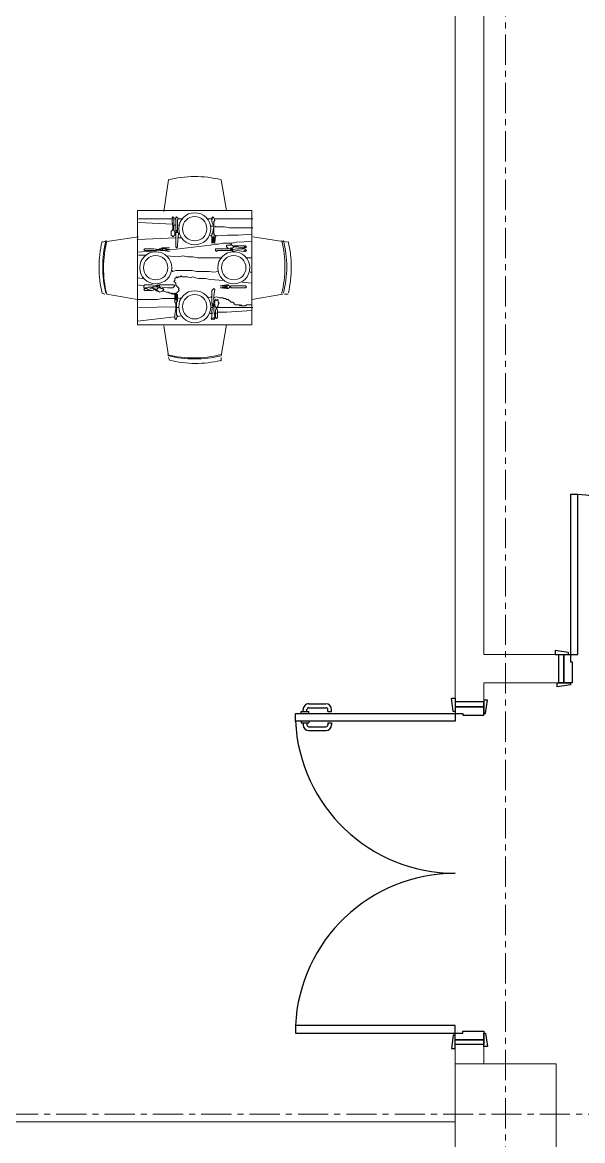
# Model space of a CAD drawing. Header units: millimetres. Extents: x 26027 to 581921, y 7230 to 233891.
# Drawn here: x 470510 to 473453, y 208106 to 213980 of the extents above; entities that cross this region are included whole.
import ezdxf

# ---------------------------------------------------------------- set-up
doc = ezdxf.new("R2010")
doc.units = ezdxf.units.MM
doc.header["$LTSCALE"] = 5
doc.linetypes.add('CENTER', pattern=[50.8, 31.75, -6.35, 6.35, -6.35])
for name, color, linetype in [('axes', 9, 'Continuous'), ('GE-ARCHITECTURAL_ELEMENTS', 8, 'Continuous'), ('PDF2_Geometry', 7, 'Continuous')]:
    doc.layers.add(name, color=color, linetype=linetype)
doc.layers.add('Structure', color=20, linetype='Continuous', lineweight=5)
doc.layers.add('Walls', color=32, linetype='Continuous', lineweight=5)
doc.layers.add('Wooden Joinery', color=7, linetype='Continuous', lineweight=5, true_color=0xffdcd1)

# ---------------------------------------------------------------- blocks, each defined once
blk = doc.blocks.new('A$C009F45C9')
at = {"layer": 'GE-ARCHITECTURAL_ELEMENTS'}
for p, q in [((724, -1690), (724, -1680)), ((744, -1690), (724, -1690)), ((744, -1690), (744, -1680)), ((844, -1650), (754, -1650)), ((844, -1670), (754, -1670)), ((884, -1690), (844, -1690)), ((844, -1700), (844, -1690)), ((854, -1690), (854, -1680)), ((874, -1690), (874, -1680)), ((884, -1700), (884, -1690)), ((724, -1750), (724, -1760)), ((744, -1750), (724, -1750)), ((744, -1750), (744, -1760)), ((844, -1740), (844, -1750)), ((884, -1750), (844, -1750)), ((854, -1750), (854, -1760)), ((874, -1750), (874, -1760)), ((884, -1740), (884, -1750)), ((844, -1770), (754, -1770)), ((844, -1790), (754, -1790))]:
    blk.add_line(p, q, dxfattribs=at)
for points in [[(-75, -60), (-85, -60), (-95, 10), (-75, 10)], [(75, -50), (85, -50), (95, 20), (75, 20)], [(75, -100), (914, -100), (914, -60), (75, -60)], [(75, -1700), (914, -1700), (914, -1740), (75, -1740)], [(75, -1700), (914, -1700), (914, -1740), (75, -1740)], [(-75, -1740), (-85, -1740), (-95, -1810), (-75, -1810)], [(75, -1750), (85, -1750), (95, -1820), (75, -1820)]]:
    blk.add_lwpolyline(points, close=True, dxfattribs=at)
for points in [[(75, -25), (-75, -25), (-75, 0), (75, 0), (75, -25)], [(75, -25), (75, -60), (35, -60), (35, -70), (-75, -70), (-75, -25), (75, -25)], [(75, -1775), (75, -1740), (35, -1740), (35, -1730), (-75, -1730), (-75, -1775), (75, -1775)], [(75, -1775), (-75, -1775), (-75, -1800), (75, -1800), (75, -1775)]]:
    blk.add_lwpolyline(points, dxfattribs=at)
for centre, radius, start, end in [((75, -60), 840, 270, 357.2706), ((75, -1740), 840, 2.7294, 90), ((754, -1680), 30, 90, 180), ((754, -1680), 10, 90, 180), ((844, -1680), 30, 0, 90), ((844, -1680), 10, 0, 90), ((754, -1760), 30, 180, 270), ((754, -1760), 10, 180, 270), ((844, -1760), 10, 270, 0), ((844, -1760), 30, 270, 0)]:
    blk.add_arc(centre, radius, start, end, dxfattribs=at)

msp = doc.modelspace()

# ---------------------------------------------------------------- linework, layer by layer
at = {"layer": 'axes', "linetype": 'CENTER', "lineweight": 0}
for p, q in [((473048.8, 120285.6, 0), (473048.8, 230891.1, 0)), ((484308.8, 208245.3, 0), (460780.9, 208245.3, 0))]:
    msp.add_line(p, q, dxfattribs=at)
at = {"layer": 'PDF2_Geometry', "lineweight": 5, "elevation": -2.4}
for points in [[(471253.5, 212986.7), (471277.3, 213153.5)], [(471301.1, 212948.6), (471120.1, 212948.6)], [(471301.1, 212958.2), (471301.1, 212958.2)], [(471301.1, 212958.2), (471301.1, 212958.2)], [(471305.9, 212953.4), (471305.9, 212953.4)], [(471315.4, 212877.2), (471315.4, 212839), (471315.4, 212800.9), (471320.2, 212796.2), (471325, 212800.9), (471325, 212810.5), (471329.7, 212872.4), (471325, 212877.2), (471315.4, 212877.2), (471320.2, 212881.9), (471315.4, 212886.7), (471315.4, 212915.3), (471315.4, 212943.9), (471310.7, 212948.6), (471315.4, 212953.4), (471320.2, 212958.2), (471325, 212953.4), (471329.7, 212948.6), (471325, 212943.9), (471325, 212915.3), (471325, 212886.7), (471325, 212877.2)], [(471310.7, 212948.6), (471310.7, 212948.6)], [(471315.4, 212953.4), (471315.4, 212953.4)], [(471325, 212953.4), (471325, 212953.4)], [(471325, 212953.4), (471325, 212953.4)], [(471348.8, 212948.6), (471329.7, 212948.6)], [(471510.8, 212948.6), (471482.2, 212948.6)], [(471510.8, 212958.2), (471510.8, 212958.2)], [(471515.5, 212953.4), (471510.8, 212958.2)], [(471515.5, 212953.4), (471515.5, 212953.4)], [(471515.5, 212953.4), (471515.5, 212953.4)], [(471720.4, 212948.6), (471520.3, 212948.6)], [(471301.1, 212920), (471120.1, 212929.6)], [(471296.4, 212886.7), (471296.4, 212886.7)], [(471301.1, 212891.5), (471301.1, 212891.5)], [(471301.1, 212891.5), (471301.1, 212891.5)], [(471315.4, 212915.3), (471305.9, 212915.3)], [(471305.9, 212896.2), (471305.9, 212896.2)], [(471305.9, 212886.7), (471305.9, 212886.7)], [(471305.9, 212886.7), (471305.9, 212886.7)], [(471325, 212886.7), (471315.4, 212886.7), (471325, 212886.7)], [(471315.4, 212886.7), (471315.4, 212886.7)], [(471334.5, 212915.3), (471325, 212915.3)], [(471325, 212886.7), (471325, 212886.7)], [(471510.8, 212910.5), (471501.2, 212910.5)], [(471720.4, 212901), (471596.5, 212901), (471572.7, 212905.8), (471544.1, 212905.8), (471525.1, 212905.8), (471520.3, 212910.5)], [(470943.8, 212829.5), (470929.5, 212824.8)], [(471120.1, 212853.3), (470953.3, 212829.5)], [(471315.4, 212848.6), (471115.3, 212839)], [(471715.6, 212829.5), (471634.6, 212824.8), (471610.8, 212820), (471582.2, 212820), (471563.2, 212820), (471539.4, 212815.2), (471520.3, 212815.2), (471496.5, 212810.5), (471258.3, 212781.9)], [(471296.4, 212858.1), (471296.4, 212858.1)], [(471305.9, 212858.1), (471305.9, 212858.1)], [(471310.7, 212881.9), (471310.7, 212881.9)], [(471315.4, 212877.2), (471315.4, 212877.2)], [(471325, 212877.2), (471325, 212877.2)], [(471344, 212848.6), (471325, 212848.6)], [(471506, 212858.1), (471496.5, 212858.1)], [(471506, 212867.6), (471506, 212867.6)], [(471510.8, 212872.4), (471510.8, 212872.4)], [(471510.8, 212853.3), (471510.8, 212853.3)], [(471510.8, 212824.8), (471510.8, 212824.8)], [(471515.5, 212877.2), (471515.5, 212877.2)], [(471515.5, 212858.1), (471515.5, 212858.1)], [(471515.5, 212858.1), (471515.5, 212858.1)], [(471520.3, 212862.9), (471520.3, 212862.9)], [(471520.3, 212853.3), (471520.3, 212853.3)], [(471520.3, 212824.8), (471520.3, 212824.8)], [(471715.6, 212867.6), (471644.2, 212862.9), (471587, 212862.9), (471534.6, 212858.1), (471525.1, 212858.1)], [(471877.6, 212829.5), (471720.4, 212853.3)], [(471901.5, 212824.8), (471887.2, 212829.5)], [(471239.2, 212781.9), (471115.3, 212772.3)], [(471148.7, 212786.6), (471148.7, 212786.6)], [(471148.7, 212786.6), (471148.7, 212786.6)], [(471148.7, 212786.6), (471148.7, 212786.6)], [(471153.4, 212791.4), (471153.4, 212791.4)], [(471234.4, 212786.6), (471234.4, 212786.6)], [(471239.2, 212791.4), (471239.2, 212791.4)], [(471239.2, 212781.9), (471239.2, 212781.9)], [(471248.7, 212791.4), (471248.7, 212791.4)], [(471248.7, 212781.9), (471248.7, 212781.9)], [(471282.1, 212796.2), (471282.1, 212796.2)], [(471282.1, 212786.6), (471282.1, 212786.6)], [(471282.1, 212786.6), (471282.1, 212786.6)], [(471282.1, 212777.1), (471282.1, 212777.1)], [(471315.4, 212800.9), (471315.4, 212800.9)], [(471325, 212800.9), (471325, 212800.9)], [(471606.1, 212786.6), (471601.3, 212791.4), (471563.2, 212791.4), (471525.1, 212791.4), (471525.1, 212781.9), (471529.8, 212777.1), (471534.6, 212781.9), (471601.3, 212781.9)], [(471525.1, 212791.4), (471525.1, 212791.4)], [(471525.1, 212781.9), (471525.1, 212781.9)], [(471582.2, 212810.5), (471582.2, 212810.5)], [(471582.2, 212800.9), (471582.2, 212800.9)], [(471601.3, 212781.9), (471601.3, 212781.9)], [(471610.8, 212781.9), (471615.6, 212777.1), (471639.4, 212781.9), (471672.8, 212777.1), (471677.5, 212781.9), (471682.3, 212777.1), (471687.1, 212781.9), (471682.3, 212786.6), (471677.5, 212791.4), (471639.4, 212791.4), (471615.6, 212786.6), (471610.8, 212791.4)], [(471610.8, 212791.4), (471610.8, 212791.4)], [(471610.8, 212781.9), (471610.8, 212781.9)], [(471615.6, 212805.7), (471615.6, 212805.7)], [(471615.6, 212805.7), (471615.6, 212805.7)], [(471615.6, 212796.2), (471615.6, 212796.2)], [(471615.6, 212777.1), (471615.6, 212786.6)], [(471620.4, 212800.9), (471620.4, 212800.9)], [(471677.5, 212791.4), (471677.5, 212791.4)], [(471677.5, 212791.4), (471677.5, 212791.4)], [(471682.3, 212805.7), (471682.3, 212805.7)], [(471682.3, 212805.7), (471682.3, 212805.7)], [(471682.3, 212786.6), (471682.3, 212786.6)], [(471682.3, 212777.1), (471682.3, 212777.1)], [(471158.2, 212758.1), (471120.1, 212758.1)], [(471553.7, 212743.8), (471525.1, 212743.8), (471487, 212743.8), (471458.4, 212743.8), (471429.8, 212743.8), (471406, 212748.5), (471377.4, 212748.5), (471353.6, 212753.3), (471329.7, 212748.5), (471267.8, 212753.3)], [(471715.6, 212743.8), (471687.1, 212743.8)], [(471567.9, 212624.7), (471496.5, 212629.4), (471472.7, 212634.2), (471453.6, 212634.2), (471434.5, 212634.2), (471420.3, 212638.9), (471406, 212643.7), (471391.7, 212638.9), (471377.4, 212643.7), (471367.8, 212643.7), (471358.3, 212643.7), (471348.8, 212643.7), (471344, 212648.5), (471339.3, 212643.7), (471329.7, 212643.7), (471325, 212638.9), (471320.2, 212643.7), (471315.4, 212638.9), (471310.7, 212634.2), (471310.7, 212624.7), (471305.9, 212619.9), (471310.7, 212615.1), (471315.4, 212610.4), (471315.4, 212600.8), (471320.2, 212596.1), (471325, 212591.3), (471329.7, 212586.5), (471334.5, 212581.8), (471329.7, 212577), (471334.5, 212572.2), (471329.7, 212567.5), (471325, 212562.7), (471320.2, 212558), (471315.4, 212553.2), (471310.7, 212558), (471305.9, 212553.2), (471301.1, 212558), (471296.4, 212553.2), (471291.6, 212558), (471282.1, 212558), (471277.3, 212562.7), (471267.8, 212562.7), (471253.5, 212567.5), (471248.7, 212572.2)], [(471539.4, 212672.3), (471515.5, 212667.5), (471491.7, 212672.3), (471472.7, 212672.3), (471444.1, 212672.3), (471425, 212672.3), (471401.2, 212677.1), (471382.1, 212677.1), (471363.1, 212677.1), (471344, 212677.1), (471334.5, 212677.1), (471315.4, 212677.1), (471301.1, 212672.3), (471296.4, 212677.1)], [(471715.6, 212667.5), (471706.1, 212667.5)], [(471143.9, 212638.9), (471139.2, 212634.2), (471115.3, 212638.9)], [(471148.7, 212596.1), (471115.3, 212600.8)], [(471153.4, 212600.8), (471153.4, 212600.8)], [(471153.4, 212600.8), (471153.4, 212600.8)], [(471215.4, 212577), (471196.3, 212586.5), (471172.5, 212591.3)], [(471215.4, 212596.1), (471220.1, 212591.3), (471220.1, 212600.8)], [(471220.1, 212591.3), (471220.1, 212591.3)], [(471229.7, 212591.3), (471272.6, 212586.5), (471301.1, 212586.5), (471305.9, 212591.3), (471310.7, 212596.1), (471305.9, 212600.8), (471296.4, 212600.8), (471229.7, 212600.8)], [(471229.7, 212600.8), (471229.7, 212600.8)], [(471229.7, 212591.3), (471229.7, 212591.3)], [(471305.9, 212591.3), (471305.9, 212591.3)], [(471548.9, 212596.1), (471548.9, 212596.1)], [(471548.9, 212596.1), (471548.9, 212596.1)], [(471582.2, 212591.3), (471582.2, 212591.3)], [(471582.2, 212591.3), (471582.2, 212591.3)], [(471596.5, 212596.1), (471596.5, 212596.1)], [(471715.6, 212610.4), (471663.2, 212615.1)], [(471682.3, 212596.1), (471682.3, 212596.1)], [(471687.1, 212591.3), (471687.1, 212591.3)], [(471687.1, 212591.3), (471687.1, 212591.3)], [(471148.7, 212586.5), (471148.7, 212586.5)], [(471148.7, 212586.5), (471148.7, 212586.5)], [(471148.7, 212577), (471148.7, 212577)], [(471148.7, 212577), (471148.7, 212577)], [(471153.4, 212572.2), (471153.4, 212572.2)], [(471158.2, 212586.5), (471158.2, 212586.5)], [(471215.4, 212577), (471215.4, 212577)], [(471215.4, 212577), (471215.4, 212577)], [(471220.1, 212581.8), (471220.1, 212581.8)], [(471224.9, 212567.5), (471224.9, 212567.5)], [(471244, 212567.5), (471244, 212567.5)], [(471248.7, 212581.8), (471248.7, 212581.8)], [(471315.4, 212419.8), (471310.7, 212424.6), (471310.7, 212434.1), (471310.7, 212443.6), (471315.4, 212477), (471315.4, 212496), (471315.4, 212505.5), (471310.7, 212510.3), (471310.7, 212519.8), (471310.7, 212558), (471315.4, 212524.6), (471315.4, 212553.2), (471315.4, 212524.6), (471320.2, 212519.8), (471320.2, 212558), (471325, 212524.6), (471325, 212553.2), (471325, 212524.6), (471325, 212515.1), (471320.2, 212510.3), (471320.2, 212500.8), (471320.2, 212472.2), (471320.2, 212443.6), (471325, 212438.8), (471320.2, 212424.6), (471315.4, 212419.8), (471320.2, 212424.6)], [(471310.7, 212558), (471310.7, 212558)], [(471315.4, 212553.2), (471315.4, 212553.2)], [(471320.2, 212558), (471320.2, 212558)], [(471325, 212553.2), (471325, 212553.2)], [(471482.2, 212538.9), (471487, 212534.1), (471501.2, 212538.9), (471506, 212534.1)], [(471520.3, 212500.8), (471515.5, 212505.5), (471520.3, 212510.3), (471520.3, 212519.8), (471525.1, 212524.6), (471529.8, 212519.8), (471534.6, 212524.6), (471539.4, 212519.8), (471539.4, 212510.3), (471544.1, 212505.5), (471539.4, 212500.8), (471539.4, 212491.3), (471534.6, 212486.5), (471529.8, 212481.7), (471534.6, 212467.4), (471534.6, 212438.8), (471534.6, 212429.3), (471529.8, 212424.6), (471525.1, 212429.3), (471525.1, 212438.8), (471525.1, 212467.4), (471529.8, 212481.7), (471525.1, 212486.5), (471520.3, 212491.3), (471520.3, 212500.8), (471515.5, 212505.5), (471515.5, 212543.7), (471520.3, 212577), (471515.5, 212581.8), (471510.8, 212577), (471506, 212572.2), (471506, 212505.5), (471510.8, 212500.8), (471520.3, 212500.8), (471515.5, 212496), (471515.5, 212486.5), (471515.5, 212467.4), (471520.3, 212434.1), (471515.5, 212429.3), (471520.3, 212424.6), (471515.5, 212419.8), (471510.8, 212424.6), (471506, 212419.8), (471501.2, 212424.6), (471506, 212429.3), (471506, 212467.4), (471510.8, 212491.3), (471506, 212496)], [(471510.8, 212577), (471510.8, 212577)], [(471515.5, 212581.8), (471515.5, 212581.8)], [(471515.5, 212534.1), (471529.8, 212538.9), (471544.1, 212534.1), (471553.7, 212534.1), (471563.2, 212534.1), (471567.9, 212529.4), (471577.5, 212529.4), (471582.2, 212524.6), (471591.8, 212524.6), (471596.5, 212519.8), (471601.3, 212515.1), (471606.1, 212510.3), (471615.6, 212510.3), (471620.4, 212505.5), (471625.1, 212500.8), (471629.9, 212496), (471639.4, 212496), (471648.9, 212496), (471653.7, 212491.3), (471658.5, 212496), (471663.2, 212491.3), (471672.8, 212491.3), (471682.3, 212491.3), (471687.1, 212496), (471715.6, 212496)], [(471548.9, 212586.5), (471548.9, 212586.5)], [(471548.9, 212586.5), (471548.9, 212586.5)], [(471596.5, 212586.5), (471596.5, 212586.5)], [(471682.3, 212586.5), (471682.3, 212586.5)], [(471715.6, 212524.6), (471877.6, 212553.2)], [(471887.2, 212553.2), (471906.2, 212553.2)], [(471315.4, 212486.5), (471120.1, 212481.7)], [(471310.7, 212510.3), (471310.7, 212510.3)], [(471315.4, 212524.6), (471315.4, 212524.6)], [(471315.4, 212505.5), (471315.4, 212505.5)], [(471320.2, 212519.8), (471320.2, 212519.8)], [(471320.2, 212500.8), (471320.2, 212500.8)], [(471329.7, 212481.7), (471320.2, 212481.7)], [(471325, 212524.6), (471325, 212524.6)], [(471325, 212515.1), (471325, 212515.1)], [(471510.8, 212481.7), (471501.2, 212481.7)], [(471515.5, 212496), (471506, 212496), (471510.8, 212500.8)], [(471506, 212496), (471506, 212496)], [(471720.4, 212481.7), (471529.8, 212481.7), (471515.5, 212486.5), (471510.8, 212491.3)], [(471515.5, 212496), (471515.5, 212496)], [(471520.3, 212491.3), (471520.3, 212491.3)], [(471525.1, 212486.5), (471525.1, 212486.5)], [(471525.1, 212486.5), (471525.1, 212486.5)], [(471534.6, 212486.5), (471534.6, 212486.5)], [(471534.6, 212486.5), (471534.6, 212486.5)], [(471539.4, 212491.3), (471539.4, 212491.3)], [(471310.7, 212434.1), (471115.3, 212410.3)], [(471315.4, 212419.8), (471315.4, 212419.8)], [(471344, 212438.8), (471320.2, 212434.1)], [(471320.2, 212424.6), (471320.2, 212424.6)], [(471320.2, 212424.6), (471320.2, 212424.6)], [(471510.8, 212453.1), (471501.2, 212453.1), (471496.5, 212448.4)], [(471506, 212429.3), (471506, 212429.3)], [(471529.8, 212453.1), (471520.3, 212453.1)], [(471520.3, 212424.6), (471520.3, 212424.6)], [(471529.8, 212424.6), (471529.8, 212424.6)], [(471529.8, 212424.6), (471529.8, 212424.6)], [(471529.8, 212424.6), (471529.8, 212424.6)], [(471529.8, 212424.6), (471529.8, 212424.6)], [(471529.8, 212424.6), (471529.8, 212424.6)], [(471715.6, 212467.4), (471582.2, 212457.9), (471553.7, 212457.9), (471534.6, 212457.9)], [(471553.7, 212219.7), (471553.7, 212200.6)]]:
    msp.add_lwpolyline(points, dxfattribs=at)
for points in [[(471275.1, 213152.6, -0.124036), (471553.7, 213153.5), (471582.2, 212991.5)], [(470928.4, 212828.3, 0.120122), (470929.5, 212558), (470943.8, 212553.2)], [(470954.2, 212831.8, 0.124036), (470953.3, 212553.2), (471115.3, 212524.6), (471134.4, 212524.6), (471163, 212524.6), (471191.6, 212524.6), (471220.1, 212524.6), (471244, 212529.4), (471272.6, 212529.4), (471291.6, 212529.4), (471310.7, 212529.4), (471315.4, 212534.1), (471320.2, 212529.4), (471325, 212534.1), (471339.3, 212529.4), (471344, 212534.1)], [(471582.2, 212391.2), (471553.7, 212229.2, -0.122576), (471277.3, 212229.2), (471253.5, 212386.4)], [(471552.5, 212204.3, -0.120122), (471282.1, 212205.4), (471277.3, 212219.7)]]:
    msp.add_lwpolyline(points, format="xyb", dxfattribs=at)
for points in [[(471115.3, 212991.5), (471115.3, 212391.2), (471715.6, 212391.2), (471715.6, 212991.5)], [(471291.6, 212881.9), (471296.4, 212886.7), (471301.1, 212891.5), (471301.1, 212901), (471301.1, 212910.5), (471296.4, 212934.3), (471296.4, 212943.9), (471296.4, 212953.4), (471301.1, 212958.2), (471305.9, 212953.4), (471305.9, 212943.9), (471305.9, 212934.3), (471305.9, 212915.3), (471305.9, 212896.2), (471305.9, 212886.7), (471310.7, 212881.9), (471310.7, 212872.4), (471310.7, 212862.9), (471305.9, 212858.1), (471301.1, 212853.3), (471296.4, 212858.1), (471291.6, 212862.9), (471291.6, 212872.4)], [(471510.8, 212853.3), (471510.8, 212824.8), (471506, 212820), (471506, 212858.1), (471506, 212867.6), (471510.8, 212872.4), (471510.8, 212881.9), (471515.5, 212905.8), (471506, 212934.3), (471506, 212943.9), (471506, 212953.4), (471510.8, 212958.2), (471515.5, 212953.4), (471520.3, 212939.1), (471515.5, 212934.3), (471515.5, 212905.8), (471515.5, 212877.2), (471515.5, 212867.6), (471520.3, 212862.9), (471525.1, 212858.1), (471520.3, 212824.8), (471520.3, 212853.3), (471520.3, 212824.8), (471515.5, 212820), (471515.5, 212858.1), (471510.8, 212824.8)], [(471148.7, 212786.6), (471153.4, 212791.4), (471163, 212791.4), (471172.5, 212791.4), (471201.1, 212791.4), (471224.9, 212786.6), (471201.1, 212781.9), (471172.5, 212781.9), (471163, 212781.9), (471153.4, 212781.9)], [(471239.2, 212781.9), (471234.4, 212786.6), (471224.9, 212786.6), (471229.7, 212791.4), (471239.2, 212791.4), (471244, 212796.2), (471253.5, 212796.2), (471282.1, 212796.2), (471248.7, 212791.4), (471282.1, 212786.6), (471248.7, 212781.9), (471282.1, 212777.1), (471248.7, 212781.9)], [(471248.7, 212781.9), (471282.1, 212786.6), (471248.7, 212791.4), (471244, 212786.6)], [(471606.1, 212815.2), (471610.8, 212810.5), (471615.6, 212805.7), (471620.4, 212800.9), (471625.1, 212805.7), (471644.2, 212805.7), (471663.2, 212805.7), (471672.8, 212805.7), (471682.3, 212805.7), (471687.1, 212800.9), (471682.3, 212796.2), (471677.5, 212800.9), (471672.8, 212796.2), (471663.2, 212796.2), (471639.4, 212800.9), (471629.9, 212800.9), (471620.4, 212800.9), (471615.6, 212796.2), (471610.8, 212791.4), (471606.1, 212796.2), (471601.3, 212791.4), (471591.8, 212791.4), (471587, 212796.2), (471582.2, 212800.9), (471582.2, 212810.5), (471591.8, 212810.5), (471601.3, 212810.5)], [(471610.8, 212781.9), (471601.3, 212781.9), (471606.1, 212786.6), (471610.8, 212791.4)], [(471224.9, 212596.1), (471229.7, 212600.8), (471229.7, 212591.3), (471224.9, 212586.5), (471220.1, 212591.3), (471191.6, 212591.3), (471158.2, 212586.5), (471148.7, 212586.5), (471148.7, 212596.1), (471153.4, 212600.8), (471163, 212600.8), (471191.6, 212600.8), (471215.4, 212596.1), (471220.1, 212600.8)], [(471596.5, 212596.1), (471601.3, 212591.3), (471596.5, 212586.5), (471591.8, 212581.8), (471582.2, 212581.8), (471548.9, 212586.5), (471582.2, 212591.3), (471548.9, 212596.1), (471582.2, 212600.8), (471591.8, 212600.8)], [(471587, 212596.1), (471582.2, 212591.3), (471548.9, 212596.1)], [(471548.9, 212586.5), (471587, 212586.5), (471582.2, 212591.3)], [(471682.3, 212596.1), (471687.1, 212591.3), (471682.3, 212586.5), (471672.8, 212586.5), (471663.2, 212586.5), (471634.6, 212586.5), (471606.1, 212586.5), (471601.3, 212591.3), (471606.1, 212596.1), (471634.6, 212596.1), (471663.2, 212596.1), (471672.8, 212596.1)], [(471229.7, 212562.7), (471224.9, 212567.5), (471215.4, 212567.5), (471220.1, 212572.2), (471215.4, 212577), (471210.6, 212572.2), (471205.9, 212577), (471191.6, 212572.2), (471172.5, 212572.2), (471163, 212572.2), (471153.4, 212572.2), (471148.7, 212577), (471153.4, 212581.8), (471163, 212581.8), (471167.7, 212577), (471191.6, 212581.8), (471205.9, 212577), (471215.4, 212577), (471220.1, 212581.8), (471224.9, 212586.5), (471234.4, 212586.5), (471239.2, 212581.8), (471248.7, 212581.8), (471253.5, 212577), (471248.7, 212572.2), (471244, 212567.5)]]:
    msp.add_lwpolyline(points, close=True, dxfattribs=at)
at = {"layer": 'PDF2_Geometry', "lineweight": 5}
for centre, radius in [((471415.5, 212896.2, -2.4), 84.3), ((471415.5, 212896.3, -2.4), 64), ((471210.6, 212691.3, -2.4), 84.3), ((471620.4, 212691.3, -2.4), 84.3), ((471210.6, 212691.4, -2.4), 64), ((471620.4, 212691.4, -2.4), 64), ((471415.5, 212486.4, -2.4), 84.3), ((471415.5, 212486.5, -2.4), 64)]:
    msp.add_circle(centre, radius, dxfattribs=at)
for centre, radius, start, end in [((471501.6, 212696.1, -2.4), 569.7, 166.02352, 193.97648), ((471320.6, 212696.1, -2.4), 568.9, 345.71144, 13.99398), ((471329.4, 212696.1, -2.4), 569.7, 346.02352, 13.97648), ((471352.8, 212691.3, -2.4), 570, 346.59663, 13.97005), ((471410.7, 212786.2, -2.4), 568.9, 256.00602, 284.28856)]:
    msp.add_arc(centre, radius, start, end, dxfattribs=at)
at = {"layer": 'Structure', "elevation": -2.4}
msp.add_lwpolyline([(472783.8, 207980.3), (473313.8, 207980.3), (473313.8, 208510.3), (472783.8, 208510.3)], close=True, dxfattribs=at)
at = {"layer": 'Walls'}
for points, elevation in [([(472783.8, 215180.3), (472783.8, 210410.3), (472933.8, 210410.3), (472933.8, 210510.3), (473328.8, 210510.3), (473328.8, 210660.3), (472933.8, 210660.3), (472933.8, 215180.3)], -2.4), ([(472933.8, 208510.3), (472933.8, 208610.3), (472783.8, 208610.3), (472783.8, 208510.3)], -2.4), ([(472783.8, 208205.3), (470385.1, 208205.3)], 4.7)]:
    msp.add_lwpolyline(points, dxfattribs=dict(at, elevation=elevation))

# ---------------------------------------------------------------- block references
at = {"layer": 'Wooden Joinery'}
for p, rotation in [((473328.8, 210585.3, 0), 89.99999999999999), ((472858.8, 208610.3, -2.4), 180)]:
    msp.add_blockref('A$C009F45C9', p, dxfattribs=dict(at, rotation=rotation))

doc.saveas('drawing.dxf')
